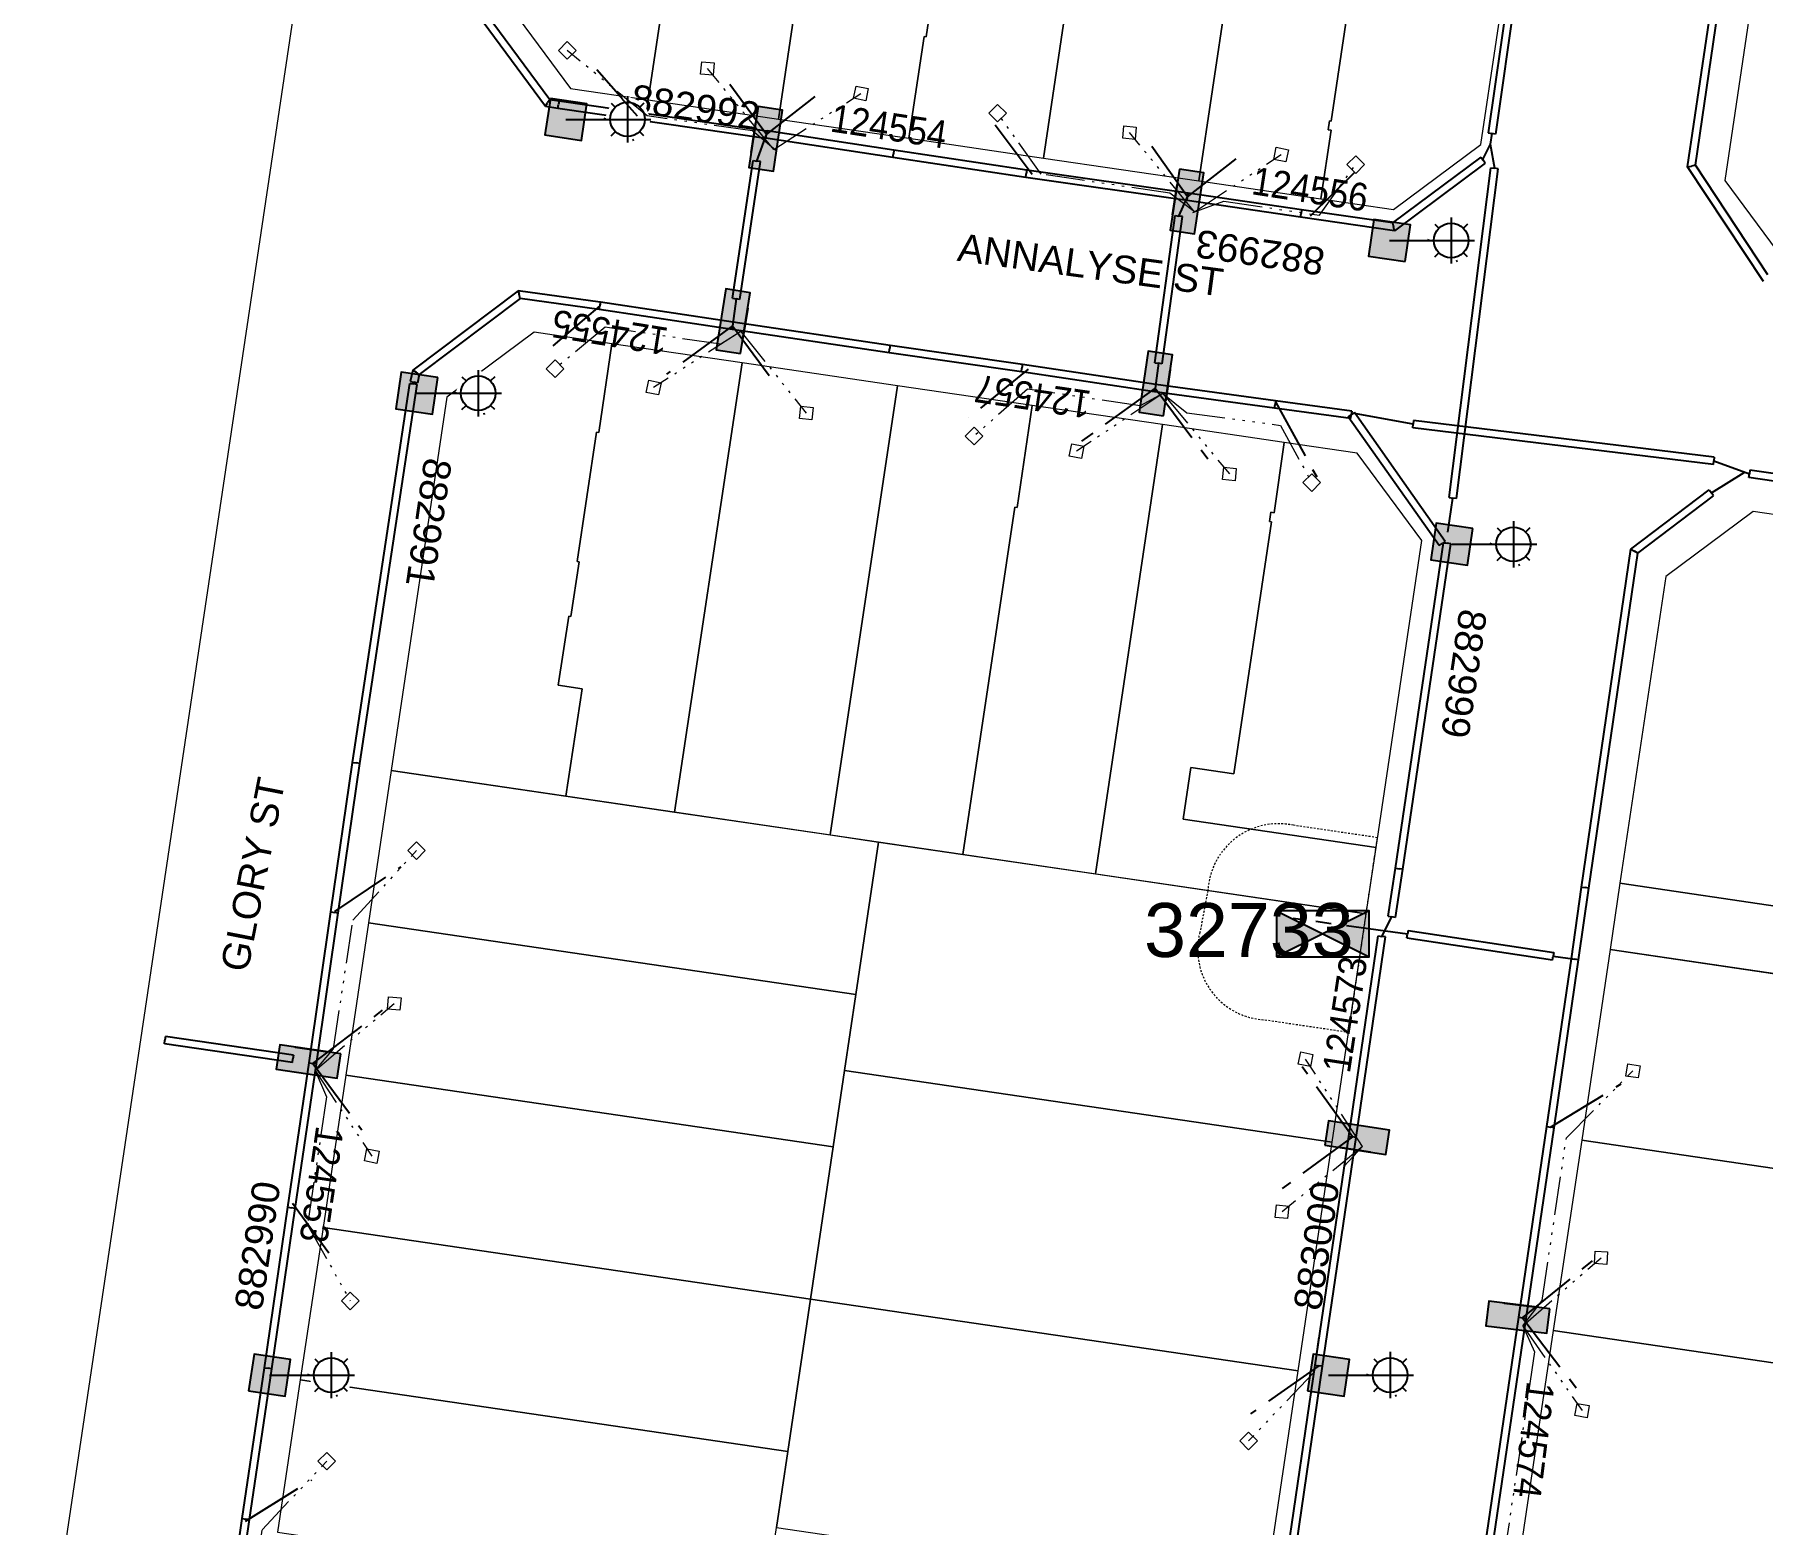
# Model space of a CAD drawing. Header units: metres. Extents: x 302924 to 306036, y 6267404 to 6269261.
# Drawn here: x 303885 to 303997, y 6268427.5 to 6268524.1 of the extents above; entities that cross this region are included whole.
import ezdxf
from ezdxf.enums import TextEntityAlignment as Align

# ---------------------------------------------------------------- set-up
doc = ezdxf.new("R2010")
doc.units = ezdxf.units.M
doc.set_wipeout_variables(frame=1)
for name, pattern in [('Cable Exist UG', [7, 4, -1, 1, -1]), ('DASHED', [19.05, 12.7, -6.35]), ('DOT', [6.35, 0, -6.35]), ('HIDDEN2', [0.1875, 0.125, -0.0625]), ('PHANTOMX2', [5.6, 2.5, -0.5, 0.15, -0.5, 0.15, -0.5, 0.15, -0.5, 0.15, -0.5])]:
    doc.linetypes.add(name, pattern=pattern)
doc.layers.get('0').update_dxf_attribs({"color": 6})
for name, color, linetype, lineweight in [('Cadastre Land Parcels_SP_EXT', 118, 'Continuous', 15), ('Cadastre Other Property_SP_EXT', 138, 'DASHED', 15), ('Cadastre Road Names_SP_HV_LV_SL_EXT', 211, 'Continuous', 15), ('Services_SP_EXT', 42, 'PHANTOMX2', 20)]:
    doc.layers.add(name, color=color, linetype=linetype, lineweight=lineweight)
for name, color, linetype in [('Duct_SP_EXT', 30, 'Continuous'), ('Equip_SP_SL_EXT', 7, 'Continuous'), ('Sub_SP_EXT', 7, 'Continuous'), ('SupportsUG_SP_LV_EXT', 7, 'Continuous'), ('SupportsUG_SP_LV_SL_EXT', 7, 'Continuous'), ('Trench_SP_EXT', 7, 'Continuous')]:
    doc.layers.add(name, color=color, linetype=linetype)
doc.styles.add('COLUMN_LABEL', font='arial.ttf', dxfattribs={"height": 2})
doc.styles.add('POLE_LABEL', font='arial.ttf', dxfattribs={"height": 2})
doc.styles.add('SL_LABEL', font='arial.ttf', dxfattribs={"height": 2})
doc.styles.get("Standard").update_dxf_attribs({"font": 'arial.ttf'})

# ---------------------------------------------------------------- blocks, each defined once
blk = doc.blocks.new('COLUMN_EXT')
blk.add_hatch(color=256).paths.add_polyline_path([(1.2, 1.2), (-1.2, 1.2), (-1.2, -1.2), (1.2, -1.2)])
blk.add_lwpolyline([(-1.2, 1.2), (-1.2, -1.2), (1.2, -1.2), (1.2, 1.2)], close=True)
at = {"style": 'COLUMN_LABEL', "width": 0.9, "flags": 8}
blk.add_attdef('ASSET_NUM', text='', height=1.8, rotation=360, dxfattribs=at).set_placement((4, 2), align=Align.MIDDLE_LEFT)
at = {"flags": 1}
blk.add_attdef('Z', (-2.35, -1.81), '', height=0.2, rotation=270, dxfattribs=at)
at = {"flags": 9}
for tag, p in [('NOTES', (-2, -1.81)), ('SUBURB', (-1.8, -1.81)), ('STREETNAME', (-1.6, -1.81)), ('LOCATION', (-1.4, -1.81)), ('LEGEND', (-1.2, -1.81)), ('USAGE', (-1, -1.81)), ('STATE', (-0.8, -1.81)), ('OWNED_BY', (-0.6, -1.81)), ('COLUMN_TYPE', (-0.4, -1.81))]:
    blk.add_attdef(tag, text='', height=0.2, rotation=270, dxfattribs=at).set_placement(p, align=Align.MIDDLE_LEFT)
for tag, style, p in [('STREET_CODE', 'COLUMN_LABEL', (-0.2, -1.81)), ('STRUCTURE_PLANT_NUMBER', 'POLE_LABEL', (0.03, -1.81))]:
    blk.add_attdef(tag, text='', height=0.2, rotation=270, dxfattribs=dict(at, style=style)).set_placement(p, align=Align.MIDDLE_LEFT)
blk = doc.blocks.new('SL_LANTERN_EXT')
at = {"style": 'SL_LABEL', "flags": 9}
blk.add_attdef('STREET_CODE', text='', height=0.001, rotation=270, dxfattribs=at).set_placement((0, 0), align=Align.MIDDLE_LEFT)
at = {"flags": 9}
for tag in ['CONSTRUCTED_VOLTAGE', 'CONTROL_TYPE', 'LANTERN_PURPOSE', 'LANTERN_TYPE', 'NO_PHASES', 'OPERATING_VOLTAGE', 'ORIENTATION', 'OWNED_BY', 'STATE', 'USAGE', 'CEXIST', 'CNEW', 'CNUMBER', 'CREMOVE', 'CREPLACE', 'LKINGHEIGHT', 'LBRACKET', 'LBRACKETVOCAB', 'LCATEGORY', 'LCHARGE1', 'LCHARGE1PERCENT', 'LCHARGE2', 'LCHARGE2PERCENT', 'LCHARGE3', 'LCHARGE3PERCENT', 'LEXIST', 'LLAMP', 'LLAMPVOCAB', 'LMAST', 'LMASTVOCAB', 'LNEW', 'LANTNUMBER', 'LOUTREACH', 'LOUTREACHVOCAB', 'LRATECODE', 'LREMOVE', 'LREPLACE', 'LTYPE', 'LTYPEVOCAB', 'LEGEND', 'SUBURB', 'STREETNAME', 'LOCATION', 'NOTES', 'MAINTAINED_BY']:
    blk.add_attdef(tag, text='', height=0.01, rotation=270, dxfattribs=at).set_placement((-0.01, 0), align=Align.MIDDLE_LEFT)
for tag, height, flags in [('OPERATED_BY', 0.01, 9), ('Z', 0.001, 1)]:
    blk.add_attdef(tag, (-0.01, 0), '', height=height, rotation=270, dxfattribs=dict(flags=flags))
at = {"flags": 8}
blk.add_attdef('LNUMBER', text='', height=1, dxfattribs=at).set_placement((7, -1), align=Align.MIDDLE_LEFT)
at = {"linetype": 'DOT'}
blk.add_wipeout([(2.5, 0), (2.93, 1.06), (3.99, 1.5), (5.06, 1.06), (5.5, 0), (5.06, -1.06), (3.99, -1.5), (2.93, -1.06)], dxfattribs=at)
for p, q in [((3.99, 1.5), (3.99, -1.5)), ((3.99, 1.5), (3.99, 1.12)), ((-0.01, 0), (2.87, 0)), ((2.93, 1.06), (3.2, 0.8)), ((5.06, 1.06), (4.79, 0.8)), ((2.5, 0), (5.5, 0)), ((2.93, -1.06), (3.2, -0.8)), ((5.06, -1.06), (4.79, -0.8)), ((5.12, 0), (5.5, 0)), ((3.99, -1.13), (3.99, -1.5))]:
    blk.add_line(p, q)
at = {"linetype": 'DOT', "flags": 128}
blk.add_lwpolyline([(2.5, 0), (2.93, 1.06), (3.99, 1.5), (5.06, 1.06), (5.5, 0), (5.06, -1.06), (3.99, -1.5), (2.93, -1.06), (2.5, 0)], close=True, dxfattribs=at)
blk.add_circle((3.99, 0), 1.12)
blk = doc.blocks.new('CCP_EXT')
blk.add_lwpolyline([(-0.57, 0), (0, 0.57), (0.57, 0), (0, -0.57), (-0.57, 0)])
at = {"flags": 9}
for tag in ['CCP_TYPE', 'CONSTRUCTED_VOLTAGE', 'NO_PHASES', 'OPERATING_VOLTAGE', 'ORIENTATION', 'OWNED_BY', 'USAGE', 'LEGEND', 'LIFE_SUPPORT', 'STATE', 'NOTES']:
    blk.add_attdef(tag, text='', height=0.01, dxfattribs=at).set_placement((0, 0), align=Align.MIDDLE_LEFT)
at = {"flags": 1}
blk.add_attdef('Z', (0, 0), '', height=0.01, dxfattribs=at)
blk = doc.blocks.new('PILLAR_EXT')
at = {"layer": 'SupportsUG_SP_LV_EXT', "linetype": 'Continuous'}
h = blk.add_hatch(color=256, dxfattribs=at)
h.dxf.hatch_style = 1
h.paths.add_polyline_path([(-0.8, 0), (-0.8, 2), (0.8, 2), (0.8, 0)])
h = blk.add_hatch(color=256, dxfattribs=at)
h.dxf.hatch_style = 1
h.paths.add_polyline_path([(-0.8, -2), (-0.8, 0), (0.8, 0), (0.8, -2)])
blk.add_lwpolyline([(-0.8, 2), (-0.8, -1), (-0.8, 1), (-0.8, -2), (0.8, -2), (0.8, 2)], close=True)
at = {"width": 0.9}
blk.add_attdef('ASSET_NUM', text='', height=1.8, rotation=360, dxfattribs=at).set_placement((4, 2), align=Align.MIDDLE_LEFT)
for tag, flags, p in [('OWNED_BY', 9, (-0.2, 0)), ('STREETNAME', 9, (-0.18, 0)), ('SUBURB', 1, (-0.16, 0)), ('PARENT', 9, (-0.14, 0)), ('NOTES', 9, (-0.13, 0)), ('LOCATION', 9, (-0.11, 0)), ('LEGEND', 9, (-0.09, 0)), ('SUPPORT_TYPE', 9, (-0.07, 0)), ('USAGE', 9, (-0.06, 0)), ('STATE', 9, (-0.03, 0))]:
    blk.add_attdef(tag, text='', height=0.01, rotation=270, dxfattribs=dict(flags=flags)).set_placement(p, align=Align.CENTER)
blk = doc.blocks.new('SUB_PADMOUNT_EXT')
h = blk.add_hatch(color=256)
h.dxf.hatch_style = 1
h.paths.add_polyline_path([(-3, 1.5), (-3, -1.5), (0, 0)])
h = blk.add_hatch(color=256)
h.dxf.hatch_style = 1
h.paths.add_polyline_path([(3, 1.5), (0, 0), (3, -1.5)])
for p, q in [((-3, 1.5), (3, -1.5)), ((3, 1.5), (-3, -1.5))]:
    blk.add_line(p, q)
at = {"linetype": 'Continuous'}
blk.add_lwpolyline([(-3, -1.5), (3, -1.5), (3, 1.5), (-3, 1.5)], close=True, dxfattribs=at)
at = {"flags": 8}
blk.add_attdef('ASSET_NUM', text='', height=2.5, dxfattribs=at).set_placement((0, 5), align=Align.MIDDLE_CENTER)
for tag, flags, p in [('STREET_CODE', 9, (1.5, 0)), ('OPERATING_VOLTAGE', 9, (1.5, -0.4)), ('ORIENTATION', 9, (1.5, -0.6)), ('OWNED_BY', 9, (1.5, -0.8)), ('OPERATED_BY', 9, (1.5, -1)), ('NO_PHASES', 9, (1.5, -0.2)), ('MAINTAINED_BY', 9, (1.5, -1.2)), ('CONSTRUCTED_VOLTAGE', 9, (1.5, -1.4)), ('SECONDARY_VOLTAGE', 9, (1.5, -1.6)), ('STATE', 9, (1.5, -1.8)), ('SUBSTATION_TYPE', 9, (1.5, -2.2)), ('PARENT', 9, (1.5, -2)), ('SUBURB', 9, (1.5, -2.8)), ('STREETNAME', 9, (1.5, -3)), ('USAGE', 9, (1.5, -2.4)), ('LEGEND', 9, (1.5, -2.6)), ('LOCATION', 9, (1.5, -3.2)), ('NOTES', 9, (1.5, -3.4)), ('Z', 1, (1.5, -3.6))]:
    blk.add_attdef(tag, text='', height=0.2, dxfattribs=dict(flags=flags)).set_placement(p, align=Align.MIDDLE_LEFT)

msp = doc.modelspace()

# ---------------------------------------------------------------- linework, layer by layer
at = {"layer": 'Cadastre Land Parcels_SP_EXT', "linetype": 'Continuous'}
for points in [[(303886.7268, 6268424.5795), (303898.462, 6268503.2984), (303902.1822, 6268528.2491), (303908.5502, 6268570.9768), (303902.2432, 6268579.4743), (303844.5177, 6268587.9575), (303836.005, 6268581.6764), (303813.3821, 6268435.3996), (303819.6833, 6268426.8605), (303878.2101, 6268418.2596), (303886.7268, 6268424.5795)], [(303930.5896, 6268549.3131), (303919.2049, 6268550.9863), (303915.5244, 6268526.2889), (303919.7285, 6268520.6247), (303924.7684, 6268519.8837), (303925.6256, 6268525.6347), (303925.4821, 6268525.6557), (303926.7376, 6268534.0733), (303926.881, 6268534.0524), (303927.4173, 6268537.6537), (303927.2747, 6268537.6746), (303928.0098, 6268542.6047), (303929.5564, 6268542.3769), (303930.5896, 6268549.3131)], [(303937.6355, 6268548.278), (303930.5896, 6268549.3131), (303929.5564, 6268542.3769), (303928.0098, 6268542.6047), (303927.2747, 6268537.6746), (303927.4173, 6268537.6537), (303926.881, 6268534.0524), (303926.7376, 6268534.0733), (303925.4821, 6268525.6557), (303925.6256, 6268525.6347), (303924.7684, 6268519.8837), (303933.2183, 6268518.6427), (303937.6355, 6268548.278)], [(303946.2288, 6268547.0161), (303937.6355, 6268548.278), (303933.2183, 6268518.6427), (303941.669, 6268517.4006), (303942.654, 6268524.0097), (303942.7965, 6268523.9887), (303946.2288, 6268547.0161)], [(303954.822, 6268545.7531), (303950.8302, 6268546.3396), (303946.2288, 6268547.0161), (303942.7965, 6268523.9887), (303942.654, 6268524.0097), (303941.669, 6268517.4006), (303950.4057, 6268516.1168), (303954.822, 6268545.7531)], [(303964.9027, 6268544.272), (303954.822, 6268545.7531), (303950.4057, 6268516.1168), (303960.4863, 6268514.6347), (303964.9027, 6268544.272)], [(303982.4553, 6268541.6929), (303964.9027, 6268544.272), (303960.4863, 6268514.6347), (303968.3935, 6268513.473), (303969.0562, 6268517.9183), (303968.8578, 6268517.948), (303968.9455, 6268518.5356), (303969.0689, 6268518.5172), (303971.5957, 6268535.4742), (303969.9358, 6268535.7187), (303970.4341, 6268539.0626), (303981.8138, 6268537.3903), (303982.4553, 6268541.6929)], [(303981.8138, 6268537.3903), (303970.4341, 6268539.0626), (303969.9358, 6268535.7187), (303971.5957, 6268535.4742), (303969.0689, 6268518.5172), (303968.9455, 6268518.5356), (303968.8578, 6268517.948), (303969.0562, 6268517.9183), (303968.3935, 6268513.473), (303973.0974, 6268512.7817), (303978.773, 6268516.9946), (303981.8138, 6268537.3903)], [(304009.0126, 6268533.3937), (303997.6279, 6268535.0659), (303994.5881, 6268514.6703), (303998.793, 6268509.0059), (304003.4968, 6268508.3147), (304004.205, 6268513.0612), (304004.4227, 6268513.0289), (304004.514, 6268513.6415), (304004.3705, 6268513.6623), (304006.8476, 6268530.2941), (304008.5133, 6268530.0498), (304009.0126, 6268533.3937)], [(303922.4117, 6268504.0758), (303917.3735, 6268504.8159), (303911.6962, 6268500.603), (303908.0896, 6268476.3985), (303919.425, 6268474.7333), (303920.4784, 6268481.6938), (303918.9301, 6268481.9227), (303919.6082, 6268486.3961), (303919.7515, 6268486.3751), (303920.2897, 6268489.9218), (303920.1464, 6268489.9427), (303921.4108, 6268498.3308), (303921.5533, 6268498.3098), (303922.4117, 6268504.0758)], [(303930.8584, 6268502.8338), (303922.4117, 6268504.0758), (303921.5533, 6268498.3098), (303921.4108, 6268498.3308), (303920.1464, 6268489.9427), (303920.2897, 6268489.9218), (303919.7515, 6268486.3751), (303919.6082, 6268486.3961), (303918.9301, 6268481.9227), (303920.4784, 6268481.6938), (303919.425, 6268474.7333), (303926.4783, 6268473.6964), (303930.8584, 6268502.8338)], [(303940.9348, 6268501.3536), (303930.8584, 6268502.8338), (303926.4783, 6268473.6964), (303936.5681, 6268472.2135), (303940.9348, 6268501.3536)], [(303949.6681, 6268500.0697), (303940.9348, 6268501.3536), (303936.5681, 6268472.2135), (303939.7121, 6268471.7519), (303945.1689, 6268470.9498), (303948.5508, 6268493.4688), (303948.6942, 6268493.4479), (303949.6681, 6268500.0697)], [(303958.1146, 6268498.8285), (303949.6681, 6268500.0697), (303948.6942, 6268493.4479), (303948.5508, 6268493.4688), (303945.1689, 6268470.9498), (303953.7696, 6268469.686), (303958.1146, 6268498.8285)], [(303966.0176, 6268497.6668), (303958.1146, 6268498.8285), (303953.7696, 6268469.686), (303971.3371, 6268467.1042), (303971.9787, 6268471.4068), (303959.4561, 6268473.2477), (303959.9561, 6268476.5906), (303962.7575, 6268476.1785), (303965.1945, 6268492.528), (303965.0519, 6268492.549), (303965.1404, 6268493.1416), (303965.3579, 6268493.1092), (303966.0176, 6268497.6668)], [(303970.7406, 6268496.9729), (303966.0176, 6268497.6668), (303965.3579, 6268493.1092), (303965.1404, 6268493.1416), (303965.0519, 6268492.549), (303965.1945, 6268492.528), (303962.7575, 6268476.1785), (303959.9561, 6268476.5906), (303959.4561, 6268473.2477), (303971.9787, 6268471.4068), (303974.9455, 6268491.3077), (303970.7406, 6268496.9729)], [(304009.0456, 6268491.3432), (304001.1401, 6268492.505), (304000.4759, 6268488.0497), (304000.6926, 6268488.0173), (304000.6042, 6268487.4248), (304000.4609, 6268487.4457), (303998.0109, 6268470.9975), (303999.6766, 6268470.7531), (303999.1783, 6268467.4092), (303987.7929, 6268469.0825), (303987.1513, 6268464.7798), (304004.702, 6268462.2007), (304009.0456, 6268491.3432)], [(304000.6926, 6268488.0173), (304000.4759, 6268488.0497), (304001.1401, 6268492.505), (303996.4355, 6268493.1962), (303990.7589, 6268488.9844), (303987.7929, 6268469.0825), (303999.1783, 6268467.4092), (303999.6766, 6268470.7531), (303998.0109, 6268470.9975), (304000.4609, 6268487.4457), (304000.6042, 6268487.4248), (304000.6926, 6268488.0173)], [(303939.7121, 6268471.7519), (303908.0896, 6268476.3985), (303906.6165, 6268466.5184), (303938.2397, 6268461.8717), (303939.7121, 6268471.7519)], [(303971.3371, 6268467.1042), (303939.7121, 6268471.7519), (303938.2397, 6268461.8717), (303937.5031, 6268456.9327), (303969.1289, 6268452.284), (303971.3371, 6268467.1042)], [(303937.5031, 6268456.9327), (303938.2397, 6268461.8717), (303906.6165, 6268466.5184), (303905.144, 6268456.6402), (303936.7674, 6268451.9937), (303937.5031, 6268456.9327)], [(304018.7753, 6268460.132), (303987.1513, 6268464.7798), (303985.3105, 6268452.4297), (304016.9353, 6268447.7829), (304018.7753, 6268460.132)], [(303936.7674, 6268451.9937), (303905.144, 6268456.6402), (303903.6718, 6268446.7601), (303935.295, 6268442.1135), (303936.7674, 6268451.9937)], [(303969.1289, 6268452.284), (303937.5031, 6268456.9327), (303936.7674, 6268451.9937), (303935.295, 6268442.1135), (303966.9199, 6268437.4649), (303969.1289, 6268452.284)], [(304016.9353, 6268447.7829), (303985.3105, 6268452.4297), (303983.4706, 6268440.0816), (304015.0955, 6268435.4348), (304016.9353, 6268447.7829)], [(303935.295, 6268442.1135), (303903.6718, 6268446.7601), (303902.1986, 6268436.8809), (303933.8218, 6268432.2334), (303935.295, 6268442.1135)], [(303966.9199, 6268437.4649), (303935.295, 6268442.1135), (303933.8218, 6268432.2334), (303933.086, 6268427.2943), (303964.7117, 6268422.6467), (303966.9199, 6268437.4649)], [(304015.0955, 6268435.4348), (303983.4706, 6268440.0816), (303981.2616, 6268425.2624), (304012.8863, 6268420.6156), (304015.0955, 6268435.4348)], [(303933.086, 6268427.2943), (303933.8218, 6268432.2334), (303902.1986, 6268436.8809), (303900.7263, 6268427.0029), (303932.3502, 6268422.3553), (303933.086, 6268427.2943)]]:
    msp.add_lwpolyline(points, close=True, dxfattribs=at)
at = {"layer": 'Cadastre Other Property_SP_EXT', "linetype": 'HIDDEN2'}
msp.add_lwpolyline([(303970.2052, 6268459.4266), (303972.0602, 6268472.0394), (303966.6188, 6268472.8398), (303966.6188, 6268472.8398, 0.46299773), (303961.0703, 6268468.6131), (303961.0703, 6268468.6131), (303960.5451, 6268465.9004), (303960.5451, 6268465.9004, 0.47624971), (303964.7637, 6268460.2269), (303964.7637, 6268460.2269), (303970.2052, 6268459.4266)], format="xyb", close=True, dxfattribs=at)
at = {"layer": 'Duct_SP_EXT'}
for p, q in [((303984.1853, 6268552.2582), (303979.2356, 6268517.742)), ((303984.6604, 6268552.19), (303979.7108, 6268517.6739)), ((303992.1801, 6268515.544), (303995.8214, 6268540.358)), ((303992.6817, 6268515.6557), (303996.2963, 6268540.2883)), ((303912.9575, 6268526.4674), (303918.1075, 6268519.4725)), ((303913.4613, 6268526.5927), (303918.375, 6268519.9187)), ((303918.1075, 6268519.4725), (303918.2412, 6268519.6956)), ((303918.1075, 6268519.4725), (303918.9115, 6268519.356)), ((303918.375, 6268519.9187), (303918.2412, 6268519.6956)), ((303918.375, 6268519.9187), (303918.9803, 6268519.831)), ((303918.9115, 6268519.356), (303918.9459, 6268519.5935)), ((303918.9117, 6268519.3559), (303918.9459, 6268519.5935)), ((303918.9117, 6268519.3559), (303932.3994, 6268517.4153)), ((303918.9803, 6268519.831), (303918.9459, 6268519.5935)), ((303918.9801, 6268519.831), (303918.9459, 6268519.5935)), ((303918.9801, 6268519.831), (303932.4677, 6268517.8904)), ((303932.397, 6268517.4157), (303932.4335, 6268517.6529)), ((303940.629, 6268516.1482), (303932.397, 6268517.4157)), ((303932.3994, 6268517.4153), (303932.4335, 6268517.6529)), ((303932.4677, 6268517.8904), (303932.4335, 6268517.6529)), ((303932.4701, 6268517.8901), (303932.4335, 6268517.6529)), ((303940.7009, 6268516.6227), (303932.4701, 6268517.8901)), ((303979.2356, 6268517.742), (303979.4732, 6268517.708)), ((303979.7108, 6268517.6739), (303979.4732, 6268517.708)), ((303930.2416, 6268507.0205), (303931.5675, 6268515.9562)), ((303931.5675, 6268515.9562), (303931.8049, 6268515.9209)), ((303932.0423, 6268515.8857), (303931.8049, 6268515.9209)), ((303940.629, 6268516.1482), (303940.665, 6268516.3855)), ((303949.2526, 6268514.8604), (303940.629, 6268516.1482)), ((303940.7009, 6268516.6227), (303940.665, 6268516.3855)), ((303949.3235, 6268515.3351), (303940.7009, 6268516.6227)), ((303978.7664, 6268516.1702), (303973.0355, 6268511.9086)), ((303978.7664, 6268516.1702), (303978.9096, 6268515.9776)), ((303979.0528, 6268515.785), (303978.9096, 6268515.9776)), ((303930.7164, 6268506.9501), (303932.0423, 6268515.8857)), ((303949.2526, 6268514.8604), (303949.288, 6268515.0977)), ((303949.254, 6268514.8601), (303949.288, 6268515.0977)), ((303959.7174, 6268513.3631), (303949.254, 6268514.8601)), ((303949.322, 6268515.3353), (303949.288, 6268515.0977)), ((303949.3235, 6268515.3351), (303949.288, 6268515.0977)), ((303959.7854, 6268513.8382), (303949.322, 6268515.3353)), ((303979.0528, 6268515.785), (303973.1627, 6268511.405)), ((303976.7071, 6268494.0934), (303979.4099, 6268515.4867)), ((303977.1833, 6268494.0332), (303979.8861, 6268515.4266)), ((303979.4099, 6268515.4867), (303979.648, 6268515.4566)), ((303979.8861, 6268515.4266), (303979.648, 6268515.4566)), ((303992.1801, 6268515.544), (303992.4309, 6268515.5998)), ((303997.0965, 6268508.1092), (303992.1801, 6268515.544)), ((303992.6817, 6268515.6557), (303992.4309, 6268515.5998)), ((303997.379, 6268508.5522), (303992.6817, 6268515.6557)), ((303959.7854, 6268513.8382), (303959.7514, 6268513.6006)), ((303959.786, 6268513.8381), (303959.7514, 6268513.6006)), ((303967.143, 6268512.7676), (303959.786, 6268513.8381)), ((303959.7169, 6268513.3632), (303959.7514, 6268513.6006)), ((303967.0739, 6268512.2926), (303959.7169, 6268513.3632)), ((303959.7174, 6268513.3631), (303959.7514, 6268513.6006)), ((303967.143, 6268512.7676), (303967.1084, 6268512.5301)), ((303967.143, 6268512.7675), (303967.1084, 6268512.5301)), ((303973.0355, 6268511.9086), (303967.143, 6268512.7675)), ((303957.6235, 6268502.8422), (303958.9352, 6268512.3871)), ((303958.0991, 6268502.7769), (303959.4107, 6268512.3218)), ((303958.9352, 6268512.3871), (303959.1729, 6268512.3544)), ((303959.4107, 6268512.3218), (303959.1729, 6268512.3544)), ((303967.0738, 6268512.2926), (303967.1084, 6268512.5301)), ((303973.1627, 6268511.405), (303967.0738, 6268512.2926)), ((303967.0739, 6268512.2926), (303967.1084, 6268512.5301)), ((303973.0355, 6268511.9086), (303973.0991, 6268511.6568)), ((303973.1627, 6268511.405), (303973.0991, 6268511.6568)), ((303916.3401, 6268507.5085), (303909.4893, 6268502.3574)), ((303916.4701, 6268507.0057), (303909.9199, 6268502.0806)), ((303921.6576, 6268506.7668), (303916.3401, 6268507.5085)), ((303916.3401, 6268507.5085), (303916.4051, 6268507.2571)), ((303916.4701, 6268507.0057), (303916.4051, 6268507.2571)), ((303921.5913, 6268506.2914), (303916.4701, 6268507.0057)), ((303930.2416, 6268507.0205), (303930.479, 6268506.9853)), ((303930.7164, 6268506.9501), (303930.479, 6268506.9853)), ((303921.5887, 6268506.2918), (303921.6244, 6268506.5291)), ((303930.2006, 6268504.9951), (303921.5887, 6268506.2918)), ((303921.5913, 6268506.2914), (303921.6244, 6268506.5291)), ((303921.6576, 6268506.7668), (303921.6244, 6268506.5291)), ((303921.6602, 6268506.7665), (303921.6244, 6268506.5291)), ((303930.2721, 6268505.4698), (303921.6602, 6268506.7665)), ((303930.2006, 6268504.9951), (303930.2363, 6268505.2324)), ((303930.2011, 6268504.995), (303930.2363, 6268505.2324)), ((303940.3903, 6268503.4848), (303930.2011, 6268504.995)), ((303930.2721, 6268505.4698), (303930.2363, 6268505.2324)), ((303930.2715, 6268505.4698), (303930.2363, 6268505.2324)), ((303940.4598, 6268503.9597), (303930.2715, 6268505.4698)), ((303940.3903, 6268503.4848), (303940.4251, 6268503.7223)), ((303940.4598, 6268503.9597), (303940.4251, 6268503.7223)), ((303949.0351, 6268502.7206), (303940.4598, 6268503.9597)), ((303948.9664, 6268502.2455), (303940.3903, 6268503.4848)), ((303948.9655, 6268502.2456), (303949.0008, 6268502.483)), ((303948.9664, 6268502.2455), (303949.0008, 6268502.483)), ((303949.0351, 6268502.7206), (303949.0008, 6268502.483)), ((303949.036, 6268502.7204), (303949.0008, 6268502.483)), ((303957.6835, 6268501.4355), (303949.036, 6268502.7204)), ((303957.6235, 6268502.8422), (303957.8613, 6268502.8095)), ((303958.0991, 6268502.7769), (303957.8613, 6268502.8095)), ((303905.5899, 6268476.9216), (303909.3081, 6268501.4986)), ((303906.0647, 6268476.8512), (303909.7827, 6268501.4268)), ((303909.3081, 6268501.4986), (303909.5454, 6268501.4627)), ((303909.4893, 6268502.3574), (303909.3284, 6268501.6261)), ((303909.3284, 6268501.6261), (303909.5628, 6268501.5745)), ((303909.4893, 6268502.3574), (303909.7046, 6268502.219)), ((303909.7827, 6268501.4268), (303909.5454, 6268501.4627)), ((303909.7972, 6268501.5229), (303909.5628, 6268501.5745)), ((303909.9199, 6268502.0806), (303909.7046, 6268502.219)), ((303909.9199, 6268502.0806), (303909.7972, 6268501.5229)), ((303957.6129, 6268500.9607), (303948.9655, 6268502.2456)), ((303957.681, 6268501.4359), (303957.6482, 6268501.1981)), ((303957.6835, 6268501.4355), (303957.6482, 6268501.1981)), ((303965.4579, 6268500.3634), (303957.681, 6268501.4359)), ((303957.6129, 6268500.9607), (303957.6482, 6268501.1981)), ((303957.6154, 6268500.9604), (303957.6482, 6268501.1981)), ((303965.3924, 6268499.8879), (303957.6154, 6268500.9604)), ((303965.4567, 6268500.3635), (303965.4251, 6268500.1256)), ((303965.4579, 6268500.3634), (303965.4251, 6268500.1256)), ((303970.3997, 6268499.708), (303965.4567, 6268500.3635)), ((303965.3924, 6268499.8879), (303965.4251, 6268500.1256)), ((303965.3936, 6268499.8877), (303965.4251, 6268500.1256)), ((303970.3366, 6268499.2321), (303965.3936, 6268499.8877)), ((303970.1721, 6268499.3316), (303970.3681, 6268499.47)), ((303976.07, 6268490.9806), (303970.1721, 6268499.3316)), ((303970.3366, 6268499.2321), (303970.3681, 6268499.47)), ((303970.3997, 6268499.708), (303970.3681, 6268499.47)), ((303970.5642, 6268499.6085), (303970.3681, 6268499.47)), ((303976.4621, 6268491.2576), (303970.5642, 6268499.6085)), ((303974.3486, 6268498.6192), (303974.3777, 6268498.8574)), ((303993.8521, 6268496.2364), (303974.3486, 6268498.6192)), ((303974.4068, 6268499.0957), (303974.3777, 6268498.8574)), ((303993.9103, 6268496.7129), (303974.4068, 6268499.0957)), ((303993.8521, 6268496.2364), (303993.8812, 6268496.4746)), ((303993.9103, 6268496.7129), (303993.8812, 6268496.4746)), ((303996.2195, 6268495.8766), (303996.1848, 6268495.6391)), ((304001.1234, 6268495.1604), (303996.2195, 6268495.8766)), ((303996.1501, 6268495.4016), (303996.1848, 6268495.6391)), ((304001.054, 6268494.6854), (303996.1501, 6268495.4016)), ((303976.7071, 6268494.0934), (303976.9452, 6268494.0633)), ((303977.1833, 6268494.0332), (303976.9452, 6268494.0633)), ((303988.5026, 6268490.7568), (303993.5776, 6268494.5901)), ((303988.9491, 6268490.4925), (303993.8669, 6268494.2071)), ((303993.5776, 6268494.5901), (303993.7223, 6268494.3986)), ((303993.8669, 6268494.2071), (303993.7223, 6268494.3986)), ((303973.231, 6268470.0577), (303976.3416, 6268491.1686)), ((303973.7057, 6268469.9866), (303976.8165, 6268491.0986)), ((303976.07, 6268490.9806), (303976.266, 6268491.1191)), ((303976.4621, 6268491.2576), (303976.266, 6268491.1191)), ((303976.3416, 6268491.1686), (303976.579, 6268491.1336)), ((303976.8165, 6268491.0986), (303976.579, 6268491.1336)), ((303985.2984, 6268468.8379), (303988.5026, 6268490.7568)), ((303985.7735, 6268468.7695), (303988.9491, 6268490.4925)), ((303988.5026, 6268490.7568), (303988.7259, 6268490.6247)), ((303988.9491, 6268490.4925), (303988.7259, 6268490.6247)), ((303904.1828, 6268467.2224), (303905.5899, 6268476.9216)), ((303904.6578, 6268467.1534), (303906.0647, 6268476.8512)), ((303905.5899, 6268476.9216), (303905.8273, 6268476.8864)), ((303906.0647, 6268476.8512), (303905.8273, 6268476.8864)), ((303972.7556, 6268466.938), (303973.231, 6268470.0577)), ((303973.2302, 6268466.8657), (303973.7057, 6268469.9866)), ((303973.231, 6268470.0577), (303973.4684, 6268470.0221)), ((303973.7057, 6268469.9866), (303973.4684, 6268470.0221)), ((303984.6384, 6268464.1895), (303985.2984, 6268468.8379)), ((303985.1136, 6268464.1221), (303985.7735, 6268468.7695)), ((303985.2984, 6268468.8379), (303985.5359, 6268468.8037)), ((303985.7735, 6268468.7695), (303985.5359, 6268468.8037)), ((303902.7794, 6268457.4325), (303904.1827, 6268467.222)), ((303903.2546, 6268457.3644), (303904.6578, 6268467.1539)), ((303904.1827, 6268467.222), (303904.4203, 6268467.1879)), ((303904.1828, 6268467.2224), (303904.4203, 6268467.1879)), ((303904.6578, 6268467.1539), (303904.4203, 6268467.1879)), ((303904.6578, 6268467.1534), (303904.4203, 6268467.1879)), ((303972.7556, 6268466.938), (303972.9929, 6268466.9019)), ((303973.2302, 6268466.8657), (303972.9929, 6268466.9019)), ((303970.2131, 6268452.6668), (303972.109, 6268465.6701)), ((303970.688, 6268452.5976), (303972.584, 6268465.6009)), ((303972.109, 6268465.6701), (303972.3465, 6268465.6355)), ((303972.584, 6268465.6009), (303972.3465, 6268465.6355)), ((303973.978, 6268465.5457), (303974.0137, 6268465.783)), ((303973.978, 6268465.5457), (303983.4242, 6268464.125)), ((303974.0494, 6268466.0203), (303974.0137, 6268465.783)), ((303974.0494, 6268466.0203), (303983.4956, 6268464.5997)), ((303983.4242, 6268464.125), (303983.4599, 6268464.3624)), ((303983.4956, 6268464.5997), (303983.4599, 6268464.3624)), ((303983.0449, 6268453.2979), (303984.6385, 6268464.1905)), ((303983.5199, 6268453.2284), (303985.1135, 6268464.1211)), ((303984.6384, 6268464.1895), (303984.876, 6268464.1558)), ((303984.6385, 6268464.1905), (303984.876, 6268464.1558)), ((303985.1136, 6268464.1221), (303984.876, 6268464.1558)), ((303985.1135, 6268464.1211), (303984.876, 6268464.1558)), ((303893.3829, 6268458.669), (303893.4177, 6268458.9065)), ((303893.4524, 6268459.144), (303893.4177, 6268458.9065)), ((303901.7566, 6268457.9288), (303893.4524, 6268459.144)), ((303901.6871, 6268457.4539), (303893.3829, 6268458.669)), ((303901.6871, 6268457.4539), (303901.7218, 6268457.6914)), ((303901.7566, 6268457.9288), (303901.7218, 6268457.6914)), ((303901.4012, 6268448.0648), (303902.7795, 6268457.4333)), ((303901.8761, 6268447.995), (303903.2544, 6268457.3635)), ((303902.7794, 6268457.4325), (303903.017, 6268457.3984)), ((303902.7795, 6268457.4333), (303903.017, 6268457.3984)), ((303903.2546, 6268457.3644), (303903.017, 6268457.3984)), ((303903.2544, 6268457.3635), (303903.017, 6268457.3984)), ((303981.2256, 6268440.9312), (303983.0449, 6268453.2981)), ((303981.7005, 6268440.8614), (303983.5198, 6268453.2282)), ((303983.0449, 6268453.2981), (303983.2824, 6268453.2631)), ((303983.0449, 6268453.2979), (303983.2824, 6268453.2631)), ((303983.5198, 6268453.2282), (303983.2824, 6268453.2631)), ((303983.5199, 6268453.2284), (303983.2824, 6268453.2631)), ((303968.0332, 6268437.8222), (303970.2131, 6268452.667)), ((303968.5081, 6268437.7525), (303970.688, 6268452.5973)), ((303970.2131, 6268452.667), (303970.4505, 6268452.6322)), ((303970.2131, 6268452.6668), (303970.4505, 6268452.6322)), ((303970.688, 6268452.5973), (303970.4505, 6268452.6322)), ((303970.688, 6268452.5976), (303970.4505, 6268452.6322)), ((303899.8745, 6268437.6644), (303901.4012, 6268448.0648)), ((303900.3494, 6268437.5947), (303901.8761, 6268447.9951)), ((303901.4012, 6268448.0648), (303901.6387, 6268448.0299)), ((303901.4012, 6268448.0648), (303901.6387, 6268448.0299)), ((303901.8761, 6268447.9951), (303901.6387, 6268448.0299)), ((303901.8761, 6268447.995), (303901.6387, 6268448.0299)), ((303979.0449, 6268426.0886), (303981.2256, 6268440.9312)), ((303979.5198, 6268426.0189), (303981.7005, 6268440.8614)), ((303981.2256, 6268440.9312), (303981.4631, 6268440.8963)), ((303981.2256, 6268440.9312), (303981.4631, 6268440.8963)), ((303981.7005, 6268440.8614), (303981.4631, 6268440.8963)), ((303981.7005, 6268440.8614), (303981.4631, 6268440.8963)), ((303898.4389, 6268427.8842), (303899.8745, 6268437.6644)), ((303898.9138, 6268427.8145), (303900.3494, 6268437.5947)), ((303899.8745, 6268437.6644), (303900.1119, 6268437.6296)), ((303899.8745, 6268437.6644), (303900.1119, 6268437.6296)), ((303900.3494, 6268437.5947), (303900.1119, 6268437.6296)), ((303900.3494, 6268437.5947), (303900.1119, 6268437.6296)), ((303965.8539, 6268422.9786), (303968.0332, 6268437.8222)), ((303966.3288, 6268422.9088), (303968.5081, 6268437.7525)), ((303968.0332, 6268437.8222), (303968.2707, 6268437.7874)), ((303968.0332, 6268437.8222), (303968.2707, 6268437.7874)), ((303968.5081, 6268437.7525), (303968.2707, 6268437.7874)), ((303968.5081, 6268437.7525), (303968.2707, 6268437.7874)), ((303896.9746, 6268417.9416), (303898.4389, 6268427.8844)), ((303897.4495, 6268417.8716), (303898.9138, 6268427.8144)), ((303898.4389, 6268427.8844), (303898.6764, 6268427.8494)), ((303898.4389, 6268427.8842), (303898.6764, 6268427.8494)), ((303898.9138, 6268427.8144), (303898.6764, 6268427.8494)), ((303898.9138, 6268427.8145), (303898.6764, 6268427.8494))]:
    msp.add_line(p, q, dxfattribs=at)
at = {"layer": 'Services_SP_EXT'}
for points in [[(303932.9093, 6268516.6772), (303928.6053, 6268521.9226)], [(303932.9093, 6268516.6772), (303938.5654, 6268520.3133)], [(303960.1988, 6268512.6266), (303958.5953, 6268513.837), (303958.5953, 6268513.837), (303950.2616, 6268515.0647), (303947.4231, 6268519.0248)], [(303960.1988, 6268512.6266), (303955.9804, 6268517.7642)], [(303960.1988, 6268512.6266), (303965.8088, 6268516.3425)], [(303960.0913, 6268512.5925), (303962.1082, 6268513.3306), (303962.1082, 6268513.3306), (303968.296, 6268512.4041), (303970.6504, 6268515.6911)], [(303930.7709, 6268504.8725), (303929.4714, 6268504.0352), (303929.4714, 6268504.0352), (303921.9752, 6268505.1408), (303918.7204, 6268502.4524)], [(303930.7709, 6268504.8725), (303925.118, 6268501.23)], [(303930.7709, 6268504.8725), (303935.0161, 6268499.5779)], [(303958.1455, 6268500.8443), (303956.6801, 6268500.0495), (303956.6801, 6268500.0495), (303949.3694, 6268501.1288), (303945.9016, 6268498.0879)], [(303958.1455, 6268500.8443), (303952.5502, 6268497.1083)], [(303958.1455, 6268500.8443), (303962.4621, 6268495.6276)], [(303958.1455, 6268500.8443), (303959.6957, 6268499.603), (303959.6957, 6268499.603), (303965.7671, 6268498.7772), (303967.7993, 6268495.0689)], [(303903.153, 6268456.944), (303904.3535, 6268458.3521), (303904.3535, 6268458.3521), (303905.6093, 6268466.6843), (303909.7346, 6268471.2029)], [(303903.153, 6268456.944), (303908.2941, 6268461.2834)], [(303971.1017, 6268452.0058), (303967.3972, 6268457.6689)], [(303903.153, 6268456.944), (303903.8938, 6268455.2322), (303903.8938, 6268455.2322), (303902.6691, 6268446.9197), (303905.4439, 6268441.9932)], [(303903.153, 6268456.944), (303906.8369, 6268451.3861)], [(303981.4884, 6268440.3772), (303982.7403, 6268442.0303), (303982.7403, 6268442.0303), (303984.3173, 6268452.5809), (303988.6309, 6268456.9147)], [(303971.1017, 6268452.0058), (303965.8763, 6268447.7762)], [(303981.4884, 6268440.3772), (303986.5637, 6268444.7967)], [(303981.4884, 6268440.3772), (303982.2479, 6268438.6824), (303982.2479, 6268438.6824), (303980.27, 6268425.4113), (303982.9902, 6268419.9738)], [(303981.4884, 6268440.3772), (303985.334, 6268434.8806)], [(303897.2694, 6268417.4214), (303898.5201, 6268419.126), (303898.5201, 6268419.126), (303899.7283, 6268427.1579), (303903.9148, 6268431.6011)]]:
    msp.add_lwpolyline(points, dxfattribs=at)
at = {"layer": 'Trench_SP_EXT', "linetype": 'Cable Exist UG'}
for points in [[(303932.4336, 6268517.6529), (303929.8982, 6268521.105)], [(303932.4336, 6268517.6529), (303935.775, 6268520.2641)], [(303949.6616, 6268515.0448), (303946.9158, 6268518.7473)], [(303931.8049, 6268515.9209), (303932.4336, 6268517.6529)], [(303959.7514, 6268513.6007), (303957.1913, 6268517.1999)], [(303979.4731, 6268517.7079), (303979.3718, 6268517.0111), (303978.8831, 6268516.0221)], [(303959.7514, 6268513.6007), (303963.1525, 6268516.2658)], [(303979.3718, 6268517.0111), (303979.6481, 6268515.4567)], [(303967.7204, 6268512.3696), (303970.6031, 6268515.1976)], [(303959.1729, 6268512.3545), (303959.7514, 6268513.6007)], [(303930.479, 6268506.9853), (303930.2364, 6268505.2324)], [(303921.6245, 6268506.5291), (303917.8066, 6268503.3025)], [(303930.2364, 6268505.2324), (303925.9454, 6268502.0981)], [(303930.2364, 6268505.2324), (303932.8189, 6268501.7149)], [(303957.8613, 6268502.8095), (303957.6482, 6268501.1981)], [(303949.4176, 6268502.4216), (303945.5369, 6268499.2596)], [(303957.6482, 6268501.1981), (303952.863, 6268497.7449)], [(303957.6482, 6268501.1981), (303961.0598, 6268496.602)], [(303965.4528, 6268500.3095), (303968.1255, 6268495.4317)], [(303974.3776, 6268498.8574), (303970.3675, 6268499.5911)], [(303993.8812, 6268496.4746), (303996.1848, 6268495.6391)], [(303993.7222, 6268494.3986), (303995.8389, 6268495.7165)], [(303904.4295, 6268467.2508), (303908.7494, 6268470.1558)], [(303974.0137, 6268465.783), (303966.593, 6268466.7963)], [(303972.3465, 6268465.6356), (303972.9929, 6268466.9019)], [(303983.4599, 6268464.3623), (303984.8761, 6268464.1557)], [(303903.017, 6268457.3984), (303907.5389, 6268460.8423)], [(303903.017, 6268457.3984), (303906.191, 6268453.0887)], [(303970.4505, 6268452.6322), (303967.1793, 6268457.1795)], [(303983.2824, 6268453.2631), (303987.8732, 6268456.07)], [(303970.4505, 6268452.6322), (303965.8726, 6268449.2821)], [(303901.6835, 6268448.336), (303904.6382, 6268444.324)], [(303981.4631, 6268440.8963), (303986.0217, 6268444.5903)], [(303981.4631, 6268440.8963), (303984.952, 6268436.3594)], [(303968.2707, 6268437.7874), (303963.8323, 6268434.6786)], [(303898.6543, 6268427.702), (303902.9506, 6268430.3877)]]:
    msp.add_lwpolyline(points, dxfattribs=at)

# ---------------------------------------------------------------- block references
at = {"layer": 'Services_SP_EXT'}
for p in [(303919.5182, 6268523.096), (303947.4231, 6268519.0248), (303970.6504, 6268515.6911), (303918.7204, 6268502.4524), (303945.9017, 6268498.0879), (303967.7993, 6268495.0689), (303909.7345, 6268471.2029), (303905.4439, 6268441.9933), (303963.704, 6268432.9164), (303903.9148, 6268431.6011)]:
    msp.add_blockref('CCP_EXT', p, dxfattribs=at)
for p, rotation in [((303928.6053, 6268521.9226), 309.4421445689063), ((303938.5655, 6268520.3133), 213.4421446075958), ((303955.9803, 6268517.7642), 309.2813521594246), ((303965.8088, 6268516.3424), 213.2813519161443), ((303925.118, 6268501.2299), 32.77743489297426), ((303935.0161, 6268499.578), 128.777434853351), ((303952.5502, 6268497.1083), 33.64158856870215), ((303962.4621, 6268495.6276), 129.6415884650375), ((303908.2941, 6268461.2833), 219.6416127148868), ((303967.3972, 6268457.669), 303.2771247165546), ((303988.6309, 6268456.9147), 36.00000006831309), ((303906.8369, 6268451.3861), 123.6416129141287), ((303965.8763, 6268447.7762), 39.27712463897507), ((303986.5637, 6268444.7966), 221.0091186376162), ((303985.334, 6268434.8806), 125.00911814533)]:
    msp.add_blockref('CCP_EXT', p, dxfattribs=dict(at, rotation=rotation))
at = {"layer": 'Sub_SP_EXT'}
ref = msp.add_blockref('SUB_PADMOUNT_EXT', (303968.5191, 6268465.8014), dxfattribs=at)
ref.add_attrib('ASSET_NUM', '32733', dxfattribs={"layer": '0', "height": 3.5}).set_placement((303970.5191, 6268466.0514), align=Align.MIDDLE_RIGHT)
at = {"layer": 'SupportsUG_SP_LV_EXT'}
for p, rotation, values in [((303932.3905, 6268517.3546), 351.4421443609295, {'ASSET_NUM': '124554'}), ((303959.7097, 6268513.3005), 351.2813524891192, {'ASSET_NUM': '124556'}), ((303930.2778, 6268505.532), 170.7774350306466, {'ASSET_NUM': '124555'}), ((303957.688, 6268501.499), 171.6415882311924, {'ASSET_NUM': '124557'}), ((303970.749, 6268452.5847), 81.27712472028966, {'ASSET_NUM': '124573'}), ((303902.7358, 6268457.5247), 261.6416129692034, {'ASSET_NUM': '124553'}), ((303981.1664, 6268440.9391), 263.0091184893228, {'ASSET_NUM': '124574'})]:
    msp.add_blockref('PILLAR_EXT', p, dxfattribs=dict(at, rotation=rotation)).add_auto_attribs(values)
at = {"layer": 'SupportsUG_SP_LV_SL_EXT'}
ref = msp.add_blockref('COLUMN_EXT', (303919.4297, 6268518.6268), dxfattribs=dict(at, rotation=351.6416470178049))
ref.add_attrib('ASSET_NUM', '882992', dxfattribs={"layer": '0', "height": 1.8, "rotation": 351.641647, "style": 'COLUMN_LABEL'}).set_placement((303923.678, 6268520.0241), align=Align.MIDDLE_LEFT)
ref = msp.add_blockref('COLUMN_EXT', (303972.85, 6268510.7688), dxfattribs=dict(at, rotation=171.6415671954938))
ref.add_attrib('ASSET_NUM', '882993', dxfattribs={"layer": '0', "height": 1.8, "rotation": 171.641567, "style": 'COLUMN_LABEL'}).set_placement((303968.6018, 6268509.3715), align=Align.MIDDLE_LEFT)
ref = msp.add_blockref('COLUMN_EXT', (303909.7506, 6268500.8643), dxfattribs=dict(at, rotation=261.6417406740177))
ref.add_attrib('ASSET_NUM', '882991', dxfattribs={"layer": '0', "height": 1.8, "rotation": 261.641741, "style": 'COLUMN_LABEL'}).set_placement((303911.1479, 6268496.6161), align=Align.MIDDLE_LEFT)
ref = msp.add_blockref('COLUMN_EXT', (303976.8906, 6268491.0674), dxfattribs=dict(at, rotation=261.641659083511))
ref.add_attrib('ASSET_NUM', '882999', dxfattribs={"layer": '0', "height": 1.8, "rotation": 261.641659, "style": 'COLUMN_LABEL'}).set_placement((303978.2879, 6268486.8192), align=Align.MIDDLE_LEFT)
ref = msp.add_blockref('COLUMN_EXT', (303900.2108, 6268437.1817), dxfattribs=dict(at, rotation=81.64161296920322))
ref.add_attrib('ASSET_NUM', '882990', dxfattribs={"layer": '0', "height": 1.8, "rotation": 81.641613, "style": 'COLUMN_LABEL'}).set_placement((303898.8135, 6268441.4299), align=Align.MIDDLE_LEFT)
ref = msp.add_blockref('COLUMN_EXT', (303968.8957, 6268437.1827), dxfattribs=dict(at, rotation=81.64161296920322))
ref.add_attrib('ASSET_NUM', '883000', dxfattribs={"layer": '0', "height": 1.8, "rotation": 81.641613, "style": 'COLUMN_LABEL'}).set_placement((303967.4984, 6268441.4309), align=Align.MIDDLE_LEFT)

# ---------------------------------------------------------------- texts
at = {"layer": 'Cadastre Road Names_SP_HV_LV_SL_EXT'}
for s, rotation, p in [('ANNALYSE ST', 352.269545, (303944.7497, 6268509.4627)), ('GLORY ST', 78.891458, (303898.7792, 6268463.2413))]:
    msp.add_text(s, height=1.8, rotation=rotation, dxfattribs=at).set_placement(p)

# ---------------------------------------------------------------- next in the draw order: block references
at = {"layer": 'Equip_SP_SL_EXT'}
for p in [(303919.4298, 6268518.6268), (303972.85, 6268510.7688), (303909.7506, 6268500.8643), (303976.8906, 6268491.0674), (303900.2108, 6268437.1816), (303968.8958, 6268437.1827)]:
    msp.add_blockref('SL_LANTERN_EXT', p, dxfattribs=at)

# ---------------------------------------------------------------- next in the draw order: linework, layer by layer
at = {"layer": 'Services_SP_EXT'}
for points in [[(303933.0413, 6268516.6108), (303931.5274, 6268517.8762), (303931.5274, 6268517.8762), (303924.6872, 6268518.853), (303919.5183, 6268523.0959)], [(303971.1017, 6268452.0058), (303969.8903, 6268450.7129), (303969.8903, 6268450.7129), (303967.9062, 6268437.329), (303963.704, 6268432.9163)]]:
    msp.add_lwpolyline(points, dxfattribs=at)
at = {"layer": 'Trench_SP_EXT', "linetype": 'Cable Exist UG'}
for points in [[(303924.0658, 6268518.8293), (303920.8937, 6268522.441)], [(303976.6288, 6268491.8469), (303976.9452, 6268494.0633)]]:
    msp.add_lwpolyline(points, dxfattribs=at)

doc.saveas('drawing.dxf')
